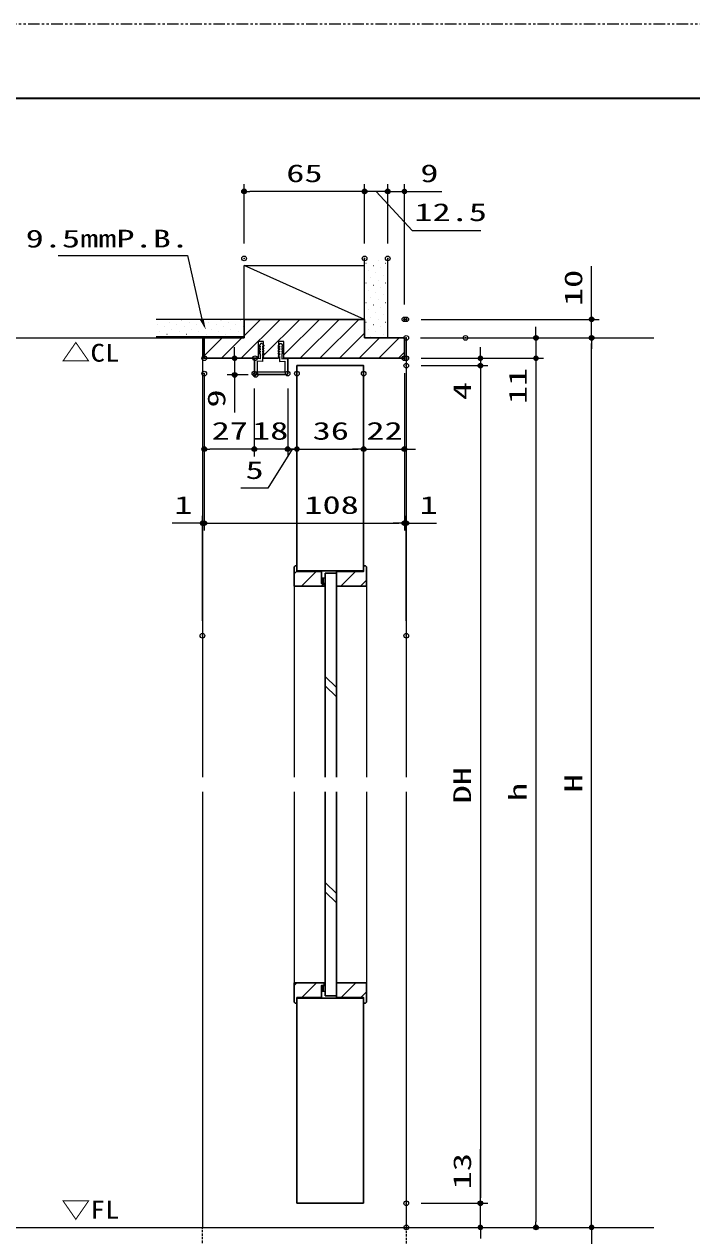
# Model space of a CAD drawing. Units: millimetres, scale not verified. Extents: x -1348 to 1306, y -607 to 607.
# Drawn here: x -796 to -436, y -60 to 594 of the extents above; entities that cross this region are included whole.
import ezdxf
from ezdxf.enums import TextEntityAlignment as Align

# ---------------------------------------------------------------- set-up
doc = ezdxf.new("R2010")
doc.units = ezdxf.units.MM
doc.header["$LTSCALE"] = 5
doc.header["$PDMODE"] = 32
doc.header["$PDSIZE"] = 2.5
doc.linetypes.add('USER1', pattern=[2.5, 1.25, -0.25, 0.25, -0.25, 0.25, -0.25])
doc.linetypes.add('USER2', pattern=[0.375, 0.25, -0.125])
for name, color, linetype, lineweight in [('0-1_線(黄)', 2, 'Continuous', 15), ('0-3_陰線', 4, 'USER1', 9), ('0-A_点線(黄)', 2, 'USER2', 15), ('0-B_点線(水)', 4, 'USER2', 9), ('0-D_線(白)', 7, 'Continuous', 30), ('1-0_線(水)', 4, 'Continuous', 9), ('1-1_寸法線', 3, 'Continuous', 13), ('1-2_ハッチング', 6, 'Continuous', 9), ('1-4_DEFPOINTS', 7, 'Continuous', 5), ('1-5_0', 3, 'Continuous', 25), ('1-6_図面枠', 7, 'Continuous', 35)]:
    doc.layers.add(name, color=color, linetype=linetype, lineweight=lineweight)
doc.styles.add('ＭＳ ゴシック', font='')
doc.styles.get('ＭＳ ゴシック').set_extended_font_data('MS Gothic')

# ---------------------------------------------------------------- blocks, each defined once
blk = doc.blocks.new('_DOT')
at = {"layer": '1-5_0'}
blk.add_line((-2.5, 0), (-5, 0), dxfattribs=at)
for points in [[(0, 0), (-2.5, 0), (-2.48, 0.313)], [(0, 0), (-2.48, -0.313), (-2.5, 0)], [(0, 0), (-2.48, 0.313), (-2.421, 0.622)], [(0, 0), (-2.421, -0.622), (-2.48, -0.313)], [(0, 0), (-2.421, 0.622), (-2.324, 0.92)], [(0, 0), (-2.324, -0.92), (-2.421, -0.622)], [(0, 0), (-2.324, 0.92), (-2.191, 1.204)], [(0, 0), (-2.191, -1.204), (-2.324, -0.92)], [(0, 0), (-2.191, 1.204), (-2.023, 1.469)], [(0, 0), (-2.023, -1.469), (-2.191, -1.204)], [(0, 0), (-2.023, 1.469), (-1.822, 1.711)], [(0, 0), (-1.822, -1.711), (-2.023, -1.469)], [(0, 0), (-1.822, 1.711), (-1.594, 1.926)], [(0, 0), (-1.594, -1.926), (-1.822, -1.711)], [(0, 0), (-1.594, 1.926), (-1.34, 2.111)], [(0, 0), (-1.34, -2.111), (-1.594, -1.926)], [(0, 0), (-1.34, 2.111), (-1.064, 2.262)], [(0, 0), (-1.064, -2.262), (-1.34, -2.111)], [(0, 0), (-1.064, 2.262), (-0.773, 2.378)], [(0, 0), (-0.773, -2.378), (-1.064, -2.262)], [(0, 0), (-0.773, 2.378), (-0.468, 2.456)], [(0, 0), (-0.468, -2.456), (-0.773, -2.378)], [(0, 0), (-0.468, 2.456), (-0.157, 2.495)], [(0, 0), (-0.157, -2.495), (-0.468, -2.456)], [(0, 0), (-0.157, 2.495), (0.157, 2.495)], [(0, 0), (0.157, -2.495), (-0.157, -2.495)], [(0, 0), (0.157, 2.495), (0.468, 2.456)], [(0, 0), (0.468, 2.456), (0.773, 2.378)], [(0, 0), (0.773, 2.378), (1.064, 2.262)], [(0, 0), (1.064, 2.262), (1.34, 2.111)], [(0, 0), (1.34, 2.111), (1.594, 1.926)], [(0, 0), (1.594, 1.926), (1.822, 1.711)], [(0, 0), (1.822, 1.711), (2.023, 1.469)], [(0, 0), (2.023, 1.469), (2.191, 1.204)], [(0, 0), (2.191, 1.204), (2.324, 0.92)], [(0, 0), (2.324, 0.92), (2.421, 0.622)], [(0, 0), (2.421, 0.622), (2.48, 0.313)], [(0, 0), (2.48, 0.313), (2.5, 0)], [(0, 0), (0.468, -2.456), (0.157, -2.495)], [(0, 0), (0.773, -2.378), (0.468, -2.456)], [(0, 0), (1.064, -2.262), (0.773, -2.378)], [(0, 0), (1.34, -2.111), (1.064, -2.262)], [(0, 0), (1.594, -1.926), (1.34, -2.111)], [(0, 0), (1.822, -1.711), (1.594, -1.926)], [(0, 0), (2.023, -1.469), (1.822, -1.711)], [(0, 0), (2.191, -1.204), (2.023, -1.469)], [(0, 0), (2.324, -0.92), (2.191, -1.204)], [(0, 0), (2.421, -0.622), (2.324, -0.92)], [(0, 0), (2.48, -0.313), (2.421, -0.622)], [(0, 0), (2.5, 0), (2.48, -0.313)]]:
    blk.add_solid(points, dxfattribs=at)

msp = doc.modelspace()

# ---------------------------------------------------------------- linework, layer by layer
at = {"layer": '0-1_線(黄)'}
for p, q in [((-612.607, 434.756), (-612.607, 467.643)), ((-600.107, 424.756), (-600.107, 467.643)), ((-677.607, 434.756), (-677.607, 463.756)), ((-677.607, 463.756), (-612.607, 463.756)), ((-612.607, 434.756), (-677.607, 463.756)), ((-677.607, 434.756), (-725.043, 434.756)), ((-932.03, 424.756), (-690.438, 424.756)), ((-582.438, 424.756), (-456.43, 424.756)), ((-1227.842, -55.244), (-456.43, -55.244))]:
    msp.add_line(p, q, dxfattribs=at)
at = {"layer": '0-3_陰線'}
msp.add_line((387.036, 594), (-1292.964, 594), dxfattribs=at)
at = {"layer": '0-A_点線(黄)'}
msp.add_lwpolyline([(-590.107, -55.244), (-590.107, -67.244), (-700.107, -67.244), (-700.107, -55.244)], dxfattribs=at)
at = {"layer": '0-B_点線(水)', "color": 6}
for p, q in [((-635.907, 294.987), (-633.807, 294.987)), ((-635.907, 294.362), (-633.807, 294.362)), ((-635.907, 293.737), (-633.807, 293.737)), ((-635.907, 293.112), (-633.807, 293.112)), ((-635.907, 292.487), (-633.807, 292.487)), ((-635.907, 74.887), (-633.807, 74.887)), ((-635.907, 74.262), (-633.807, 74.262)), ((-635.907, 73.637), (-633.807, 73.637)), ((-635.907, 73.012), (-633.807, 73.012)), ((-635.907, 72.387), (-633.807, 72.387))]:
    msp.add_line(p, q, dxfattribs=at)
at = {"layer": '0-D_線(白)'}
for p, q in [((-677.607, 434.756), (-612.607, 434.756)), ((-612.607, 434.756), (-677.607, 434.756)), ((-677.607, 434.756), (-677.607, 424.756)), ((-612.607, 434.756), (-612.607, 424.756)), ((-699.107, 413.756), (-699.107, 424.756)), ((-699.107, 424.756), (-677.607, 424.756)), ((-612.607, 424.756), (-591.107, 424.756)), ((-670.107, 413.756), (-699.107, 413.756)), ((-667.107, 413.756), (-659.107, 413.756)), ((-649.107, 409.756), (-649.107, 298.759)), ((-650.107, 301.759), (-650.607, 301.259)), ((-650.107, 301.759), (-649.107, 301.759)), ((-613.107, 301.759), (-612.107, 301.759)), ((-611.607, 301.259), (-612.107, 301.759)), ((-649.107, 299.009), (-613.107, 299.009)), ((-633.807, 187.736), (-633.807, 297.759)), ((-633.807, 297.759), (-627.807, 297.759)), ((-627.807, 187.736), (-627.807, 297.759)), ((-634.407, 292.259), (-634.407, 290.759)), ((-633.807, 69.753), (-633.807, 179.736)), ((-634.407, 75.253), (-635.907, 75.253)), ((-635.907, 75.253), (-635.907, 68.753)), ((-650.607, 66.253), (-650.107, 65.753)), ((-650.107, 65.753), (-649.107, 65.753)), ((-649.107, 68.753), (-649.107, -42.244)), ((-649.107, 68.753), (-635.907, 68.753)), ((-649.107, 68.503), (-613.107, 68.503)), ((-613.107, 68.753), (-613.107, -42.244)), ((-613.107, 65.753), (-612.107, 65.753)), ((-611.607, 66.253), (-612.107, 65.753)), ((-649.107, -42.244), (-613.107, -42.244))]:
    msp.add_line(p, q, dxfattribs=at)
for points in [[(-591.107, 424.756), (-591.107, 413.756), (-656.107, 413.756)], [(-649.107, 409.756), (-613.107, 409.756), (-613.107, 298.759)], [(-634.407, 290.759), (-650.607, 290.759), (-650.607, 301.259)], [(-649.107, 301.759), (-649.107, 298.759), (-635.907, 298.759)], [(-613.107, 301.759), (-613.107, 298.759), (-627.807, 298.759)], [(-611.607, 301.259), (-611.607, 290.759), (-627.807, 290.759), (-627.807, 298.759)], [(-634.407, 292.259), (-635.907, 292.259), (-635.907, 298.759)], [(-634.407, 292.259), (-635.907, 292.259), (-635.907, 295.259)], [(-633.807, 69.753), (-627.807, 69.753), (-627.807, 179.736)], [(-634.407, 75.253), (-634.407, 76.753), (-650.607, 76.753), (-650.607, 66.253)], [(-634.407, 75.253), (-635.907, 75.253), (-635.907, 72.253)], [(-611.607, 66.253), (-611.607, 76.753), (-627.807, 76.753), (-627.807, 68.753)], [(-613.107, 65.753), (-613.107, 68.753), (-627.807, 68.753)]]:
    msp.add_lwpolyline(points, dxfattribs=at)
at = {"layer": '1-0_線(水)'}
for p, q in [((-677.607, 425.256), (-725.043, 425.256)), ((-700.107, 424.756), (-700.107, 187.736)), ((-659.107, 413.756), (-667.107, 413.756)), ((-635.907, 295.259), (-633.807, 295.259)), ((-650.607, 290.759), (-650.607, 187.736)), ((-634.407, 292.259), (-633.807, 292.259)), ((-611.607, 290.759), (-611.607, 187.736)), ((-627.807, 236.064), (-633.807, 242.064)), ((-627.807, 231.064), (-633.807, 237.064)), ((-700.107, 179.736), (-700.107, -55.244)), ((-650.607, 179.736), (-650.607, 76.753)), ((-611.607, 179.736), (-611.607, 76.753)), ((-590.107, 179.736), (-590.107, -55.244)), ((-627.807, 124.84), (-633.807, 130.84)), ((-627.807, 119.84), (-633.807, 125.84)), ((-635.907, 72.253), (-633.807, 72.253)), ((-634.407, 75.253), (-633.807, 75.253)), ((-649.107, -42.244), (-613.107, -42.244))]:
    msp.add_line(p, q, dxfattribs=at)
msp.add_lwpolyline([(-591.107, 424.756), (-590.107, 424.756), (-590.107, 187.736)], dxfattribs=at)
at = {"layer": '1-1_寸法線'}
for p, q in [((-677.607, 475.643), (-677.607, 507.756)), ((-615.607, 503.756), (-674.607, 503.756)), ((-615.607, 503.756), (-618.607, 503.756)), ((-612.607, 475.643), (-612.607, 507.756)), ((-612.607, 475.643), (-612.607, 507.756)), ((-600.107, 503.756), (-612.607, 503.756)), ((-600.107, 503.756), (-612.607, 503.756)), ((-603.107, 503.756), (-606.107, 503.756)), ((-600.107, 475.643), (-600.107, 507.756)), ((-600.107, 475.643), (-600.107, 507.756)), ((-600.107, 503.756), (-591.107, 503.756)), ((-597.107, 503.756), (-594.107, 503.756)), ((-591.107, 442.756), (-591.107, 507.756)), ((-588.107, 503.756), (-570.916, 503.756)), ((-490.107, 437.756), (-490.107, 463.518)), ((-582.107, 434.756), (-486.107, 434.756)), ((-490.107, 424.756), (-490.107, 434.756)), ((-520.107, 427.756), (-520.107, 430.756)), ((-682.728, 416.755), (-682.728, 419.755)), ((-668.557, 421.756), (-669.657, 420.267)), ((-669.657, 420.267), (-668.907, 420.267)), ((-668.907, 419.767), (-669.657, 418.967)), ((-669.657, 418.967), (-668.907, 418.967)), ((-668.907, 418.467), (-669.657, 417.667)), ((-668.907, 420.267), (-668.907, 419.767)), ((-668.907, 418.967), (-668.907, 418.467)), ((-667.957, 421.755), (-668.557, 421.756)), ((-667.957, 421.755), (-666.857, 420.267)), ((-667.607, 420.267), (-667.607, 419.767)), ((-666.857, 420.267), (-667.607, 420.267)), ((-667.607, 419.767), (-666.857, 418.967)), ((-667.607, 418.967), (-667.607, 418.467)), ((-666.857, 418.967), (-667.607, 418.967)), ((-667.607, 418.467), (-666.857, 417.667)), ((-658.257, 421.755), (-659.357, 420.267)), ((-659.357, 420.267), (-658.607, 420.267)), ((-658.607, 419.767), (-659.357, 418.967)), ((-659.357, 418.967), (-658.607, 418.967)), ((-658.607, 418.467), (-659.357, 417.667)), ((-658.607, 420.267), (-658.607, 419.767)), ((-658.607, 418.967), (-658.607, 418.467)), ((-658.257, 421.755), (-657.657, 421.756)), ((-657.657, 421.756), (-656.557, 420.267)), ((-657.307, 420.267), (-657.307, 419.767)), ((-656.557, 420.267), (-657.307, 420.267)), ((-657.307, 419.767), (-656.557, 418.967)), ((-657.307, 418.967), (-657.307, 418.467)), ((-656.557, 418.967), (-657.307, 418.967)), ((-657.307, 418.467), (-656.557, 417.667)), ((-582.107, 424.756), (-516.107, 424.756)), ((-582.107, 424.756), (-486.107, 424.756)), ((-550.155, 424.756), (-486.107, 424.756)), ((-550.107, 416.756), (-550.107, 419.756)), ((-520.107, 424.756), (-520.107, 413.756)), ((-490.107, -52.244), (-490.107, 421.756)), ((-490.107, 421.756), (-490.107, 418.756)), ((-675.795, 413.755), (-686.728, 413.755)), ((-682.728, 413.755), (-682.728, 404.755)), ((-672.107, 413.456), (-672.107, 405.455)), ((-671.957, 413.456), (-671.957, 405.455)), ((-668.907, 413.449), (-671.801, 413.606)), ((-670.304, 413.696), (-671.795, 413.755)), ((-667.607, 412.045), (-670.607, 412.207)), ((-670.607, 412.207), (-670.607, 406.255)), ((-669.657, 417.667), (-668.907, 417.667)), ((-668.907, 417.167), (-669.657, 416.367)), ((-669.657, 416.367), (-668.907, 416.367)), ((-668.907, 417.667), (-668.907, 417.167)), ((-668.907, 416.367), (-668.907, 413.45)), ((-667.607, 417.667), (-667.607, 417.167)), ((-666.857, 417.667), (-667.607, 417.667)), ((-667.607, 417.167), (-666.857, 416.367)), ((-667.607, 416.367), (-667.607, 415.58)), ((-666.857, 416.367), (-667.607, 416.367)), ((-666.952, 414.763), (-667.607, 415.58)), ((-667.607, 414.763), (-667.607, 412.04)), ((-667.599, 414.763), (-666.952, 414.763)), ((-667.107, 413.756), (-667.107, 414.006)), ((-659.357, 417.667), (-658.607, 417.667)), ((-658.607, 417.167), (-659.357, 416.367)), ((-659.357, 416.367), (-658.607, 416.367)), ((-659.261, 414.763), (-658.607, 415.58)), ((-658.614, 414.763), (-659.261, 414.763)), ((-659.107, 413.756), (-659.107, 414.006)), ((-658.607, 417.667), (-658.607, 417.167)), ((-658.607, 416.367), (-658.607, 415.58)), ((-658.607, 414.763), (-658.607, 412.04)), ((-658.607, 412.04), (-655.607, 412.207)), ((-657.307, 417.667), (-657.307, 417.167)), ((-656.557, 417.667), (-657.307, 417.667)), ((-657.307, 417.167), (-656.557, 416.367)), ((-657.307, 416.367), (-657.307, 413.45)), ((-656.557, 416.367), (-657.307, 416.367)), ((-657.307, 413.45), (-654.412, 413.606)), ((-655.909, 413.696), (-654.418, 413.755)), ((-654.257, 413.456), (-654.257, 405.455)), ((-654.107, 413.456), (-654.107, 405.455)), ((-582.107, 413.756), (-516.107, 413.756)), ((-582.107, 413.756), (-546.107, 413.756)), ((-582.107, 413.756), (-516.107, 413.756)), ((-550.107, 413.756), (-550.107, 409.756)), ((-699.107, 405.756), (-699.107, 320.755)), ((-699.107, 405.756), (-699.107, 320.755)), ((-591.107, 405.756), (-591.107, 360.755)), ((-591.107, 405.756), (-591.107, 320.755)), ((-591.107, 405.756), (-591.107, 320.755)), ((-582.107, 409.756), (-546.107, 409.756)), ((-582.107, 409.756), (-546.107, 409.756)), ((-550.107, 406.756), (-550.107, 388.613)), ((-550.107, 406.756), (-550.107, -39.244)), ((-520.107, 410.756), (-520.107, 387.851)), ((-520.107, 410.756), (-520.107, -52.244)), ((-675.407, 404.755), (-686.728, 404.755)), ((-682.728, 401.755), (-682.728, 384.565)), ((-654.807, 404.905), (-671.407, 404.905)), ((-654.807, 404.755), (-671.407, 404.755)), ((-699.107, 397.455), (-699.107, 360.755)), ((-672.107, 397.455), (-672.107, 360.755)), ((-672.107, 397.455), (-672.107, 360.755)), ((-654.107, 397.455), (-654.107, 360.755)), ((-654.107, 397.455), (-654.107, 360.755)), ((-649.107, 397.455), (-649.107, 360.755)), ((-649.107, 397.455), (-649.107, 360.755)), ((-613.107, 397.455), (-613.107, 360.755)), ((-613.107, 397.455), (-613.107, 360.755)), ((-675.107, 364.755), (-696.107, 364.755)), ((-675.107, 364.755), (-678.107, 364.755)), ((-654.107, 364.755), (-672.107, 364.755)), ((-657.107, 364.755), (-660.107, 364.755)), ((-649.107, 364.755), (-654.107, 364.755)), ((-649.107, 364.755), (-654.107, 364.755)), ((-651.107, 364.755), (-648.107, 364.755)), ((-646.107, 364.755), (-616.107, 364.755)), ((-646.107, 364.755), (-643.107, 364.755)), ((-616.107, 364.755), (-619.107, 364.755)), ((-613.107, 364.755), (-591.107, 364.755)), ((-588.107, 364.755), (-585.107, 364.755)), ((-700.107, 272.005), (-700.107, 328.755)), ((-590.107, 272.005), (-590.107, 328.755)), ((-703.107, 324.755), (-716.487, 324.755)), ((-699.107, 324.755), (-700.107, 324.755)), ((-696.107, 324.755), (-594.107, 324.755)), ((-696.107, 324.755), (-693.107, 324.755)), ((-594.107, 324.755), (-597.107, 324.755)), ((-591.107, 324.755), (-590.107, 324.755)), ((-587.107, 324.755), (-573.726, 324.755)), ((-550.107, -39.244), (-550.107, -13.101)), ((-582.107, -42.244), (-546.107, -42.244)), ((-582.107, -42.244), (-546.107, -42.244)), ((-550.107, -55.244), (-550.107, -42.244)), ((-490.107, -52.244), (-490.107, -49.244)), ((-582.107, -55.244), (-546.107, -55.244)), ((-582.107, -55.244), (-486.107, -55.244)), ((-582.107, -55.244), (-516.107, -55.244)), ((-582.107, -55.244), (-486.107, -55.244)), ((-550.107, -58.244), (-550.107, -61.244)), ((-490.107, -55.244), (-490.107, -67.244))]:
    msp.add_line(p, q, dxfattribs=at)
for points in [[(-606.357, 503.756), (-586.894, 482.748), (-549.847, 482.748)], [(-777.986, 469.255), (-708.118, 469.255), (-700.496, 434.783)], [(-667.107, 413.756), (-667.107, 422.756), (-670.107, 422.756), (-670.107, 413.756)], [(-656.107, 413.756), (-656.107, 422.756), (-659.107, 422.756), (-659.107, 413.756)], [(-655.607, 412.207), (-655.607, 406.255), (-670.607, 406.255)], [(-651.607, 364.755), (-664.732, 343.581), (-679.399, 343.581)]]:
    msp.add_lwpolyline(points, dxfattribs=at)
for centre, radius, start, end in [((-671.807, 413.456), 0.3, 87.72528, 180), ((-671.807, 413.456), 0.15, 87.72528, 180), ((-654.407, 413.456), 0.3, 0, 92.27472), ((-654.407, 413.456), 0.15, 0, 92.27472), ((-671.407, 405.455), 0.7, 180, 270), ((-671.407, 405.455), 0.55, 180, 270), ((-654.807, 405.455), 0.55, 270, 0), ((-654.807, 405.455), 0.7, 270, 0)]:
    msp.add_arc(centre, radius, start, end, dxfattribs=at)
msp.add_solid([(-698.291, 429.202), (-701.465, 434.4), (-699.527, 435.165)], dxfattribs=at)
at = {"layer": '1-2_ハッチング'}
for p, q in [((-611.879, 465.136), (-611.829, 465.136)), ((-605.25, 466.462), (-605.2, 466.462)), ((-601.273, 465.136), (-601.223, 465.136)), ((-610.553, 461.159), (-610.503, 461.159)), ((-607.902, 463.811), (-607.852, 463.811)), ((-606.576, 459.833), (-606.526, 459.833)), ((-603.924, 462.485), (-603.874, 462.485)), ((-602.598, 458.507), (-602.548, 458.507)), ((-611.879, 454.53), (-611.829, 454.53)), ((-609.228, 457.181), (-609.178, 457.181)), ((-607.902, 453.204), (-607.852, 453.204)), ((-605.25, 455.856), (-605.2, 455.856)), ((-603.924, 451.878), (-603.874, 451.878)), ((-601.273, 454.53), (-601.223, 454.53)), ((-610.553, 450.552), (-610.503, 450.552)), ((-609.228, 446.575), (-609.178, 446.575)), ((-606.576, 449.227), (-606.526, 449.227)), ((-605.25, 445.249), (-605.2, 445.249)), ((-602.598, 447.901), (-602.548, 447.901)), ((-611.879, 443.923), (-611.829, 443.923)), ((-610.553, 439.946), (-610.503, 439.946)), ((-607.902, 442.597), (-607.852, 442.597)), ((-606.576, 438.62), (-606.526, 438.62)), ((-603.924, 441.272), (-603.874, 441.272)), ((-601.273, 443.923), (-601.223, 443.923)), ((-724.574, 431.991), (-724.524, 431.991)), ((-721.923, 434.642), (-721.873, 434.642)), ((-717.945, 433.317), (-717.895, 433.317)), ((-713.968, 431.991), (-713.918, 431.991)), ((-711.316, 434.642), (-711.266, 434.642)), ((-707.339, 433.317), (-707.289, 433.317)), ((-703.361, 431.991), (-703.311, 431.991)), ((-700.709, 434.642), (-700.659, 434.642)), ((-696.732, 433.317), (-696.682, 433.317)), ((-692.755, 431.991), (-692.705, 431.991)), ((-690.103, 434.642), (-690.053, 434.642)), ((-686.125, 433.317), (-686.075, 433.317)), ((-682.148, 431.991), (-682.098, 431.991)), ((-679.496, 434.642), (-679.446, 434.642)), ((-679.17, 413.756), (-658.17, 434.756)), ((-677.607, 425.926), (-668.776, 434.756)), ((-667.107, 415.212), (-647.563, 434.756)), ((-656.107, 415.606), (-636.957, 434.756)), ((-647.35, 413.756), (-626.35, 434.756)), ((-636.743, 413.756), (-615.743, 434.756)), ((-611.879, 433.317), (-611.829, 433.317)), ((-609.228, 435.968), (-609.178, 435.968)), ((-607.902, 431.991), (-607.852, 431.991)), ((-605.25, 434.642), (-605.2, 434.642)), ((-602.598, 437.294), (-602.548, 437.294)), ((-601.273, 433.317), (-601.223, 433.317)), ((-723.249, 428.013), (-723.199, 428.013)), ((-720.597, 430.665), (-720.547, 430.665)), ((-719.271, 426.687), (-719.221, 426.687)), ((-716.619, 429.339), (-716.569, 429.339)), ((-715.294, 425.362), (-715.244, 425.362)), ((-712.642, 428.013), (-712.592, 428.013)), ((-709.99, 430.665), (-709.94, 430.665)), ((-708.664, 426.687), (-708.614, 426.687)), ((-706.013, 429.339), (-705.963, 429.339)), ((-704.687, 425.362), (-704.637, 425.362)), ((-702.035, 428.013), (-701.985, 428.013)), ((-699.384, 430.665), (-699.334, 430.665)), ((-698.058, 426.687), (-698.008, 426.687)), ((-695.406, 429.339), (-695.356, 429.339)), ((-694.08, 425.362), (-694.03, 425.362)), ((-691.429, 428.013), (-691.379, 428.013)), ((-688.777, 430.665), (-688.727, 430.665)), ((-687.451, 426.687), (-687.401, 426.687)), ((-684.8, 429.339), (-684.75, 429.339)), ((-683.474, 425.362), (-683.424, 425.362)), ((-680.822, 428.013), (-680.772, 428.013)), ((-678.17, 430.665), (-678.12, 430.665)), ((-626.137, 413.756), (-612.607, 427.286)), ((-610.553, 429.339), (-610.503, 429.339)), ((-609.228, 425.362), (-609.178, 425.362)), ((-606.576, 428.013), (-606.526, 428.013)), ((-603.924, 430.665), (-603.874, 430.665)), ((-602.598, 426.687), (-602.548, 426.687)), ((-699.107, 415.032), (-689.383, 424.756)), ((-689.776, 413.756), (-678.776, 424.756)), ((-615.53, 413.756), (-604.53, 424.756)), ((-604.924, 413.756), (-593.924, 424.756)), ((-594.317, 413.756), (-591.107, 416.966)), ((-650.607, 297.43), (-649.107, 298.93)), ((-646.671, 290.759), (-638.671, 298.759)), ((-625.458, 290.759), (-617.458, 298.759)), ((-636.065, 290.759), (-634.607, 292.217)), ((-614.852, 290.759), (-611.607, 294.003)), ((-650.607, 75.271), (-649.125, 76.753)), ((-646.519, 68.753), (-638.519, 76.753)), ((-625.305, 68.753), (-617.305, 76.753)), ((-649.519, 65.753), (-649.107, 66.165)), ((-635.912, 68.753), (-635.907, 68.758)), ((-614.699, 68.753), (-611.607, 71.845))]:
    msp.add_line(p, q, dxfattribs=at)
at = {"layer": '1-4_DEFPOINTS'}
for p in [(-677.607, 503.756), (-612.607, 503.756), (-600.107, 503.756), (-677.607, 467.643), (-612.607, 467.643), (-600.107, 467.643), (-591.107, 434.756), (-590.107, 434.756), (-490.107, 434.756), (-590.107, 424.756), (-558.155, 424.756), (-520.107, 424.756), (-490.107, 424.756), (-699.107, 413.756), (-699.107, 413.756), (-671.795, 413.755), (-591.107, 413.756), (-590.107, 413.756), (-699.107, 405.455), (-682.728, 404.755), (-672.107, 405.455), (-672.107, 405.455), (-671.407, 404.755), (-654.107, 405.455), (-649.107, 405.455), (-613.107, 405.455), (-590.107, 409.756), (-550.107, 409.756), (-699.107, 364.755), (-672.107, 364.755), (-654.107, 364.755), (-613.107, 364.755), (-591.107, 364.755), (-699.107, 324.755), (-591.107, 324.755), (-590.107, 324.755), (-700.107, 264.005), (-590.107, 264.005), (-590.107, -42.244), (-550.107, -42.244), (-550.107, -42.244), (-590.107, -55.244), (-520.107, -55.244)]:
    msp.add_point(p, dxfattribs=at)
at = {"layer": '1-6_図面枠'}
msp.add_lwpolyline([(-1252.964, -554), (347.036, -554), (347.036, 554), (-1252.964, 554)], close=True, dxfattribs=at)

# ---------------------------------------------------------------- block references
at = {"layer": '1-1_寸法線', "xscale": 0.6, "yscale": 0.6}
for p, rotation in [((-677.607, 503.756), 180), ((-600.107, 503.756), 180), ((-591.107, 503.756), 180), ((-490.107, 434.756), 270), ((-520.107, 424.756), 270), ((-490.107, 424.756), 90), ((-490.107, 424.756), 90), ((-682.728, 413.755), 270), ((-550.107, 413.756), 270), ((-520.107, 413.756), 90), ((-520.107, 413.756), 90), ((-682.728, 404.755), 90), ((-550.107, 409.756), 90), ((-550.107, 409.756), 90), ((-699.107, 364.755), 180), ((-654.107, 364.755), 180), ((-649.107, 364.755), 180), ((-649.107, 364.755), 180), ((-591.107, 364.755), 180), ((-699.107, 324.755), 180), ((-699.107, 324.755), 180), ((-590.107, 324.755), 180), ((-550.107, -42.244), 270), ((-550.107, -42.244), 270), ((-520.107, -55.244), 270), ((-490.107, -55.244), 270), ((-490.107, -55.244), 270), ((-550.107, -55.244), 90)]:
    msp.add_blockref('_DOT', p, dxfattribs=dict(at, rotation=rotation))
for p in [(-612.607, 503.756), (-612.607, 503.756), (-600.107, 503.756), (-672.107, 364.755), (-672.107, 364.755), (-654.107, 364.755), (-613.107, 364.755), (-613.107, 364.755), (-700.107, 324.755), (-591.107, 324.755), (-591.107, 324.755)]:
    msp.add_blockref('_DOT', p, dxfattribs=at)

# ---------------------------------------------------------------- texts
at = {"layer": '0-1_線(黄)', "style": 'ＭＳ ゴシック', "width": 1.2}
for s, p in [('△CL', (-776.307, 409.024)), ('▽FL', (-776.307, -53.386))]:
    msp.add_text(s, height=9.621, dxfattribs=at).set_placement(p, align=Align.BOTTOM_LEFT)
at = {"layer": '1-1_寸法線', "style": 'ＭＳ ゴシック', "width": 1.5}
for s, p in [('65', (-654.868, 505.905)), ('9', (-582.535, 505.905)), ('12.5', (-585.751, 484.897)), ('9.5mmP.B.', (-795.518, 470.652)), ('27', (-695.13, 366.905)), ('18', (-673.345, 366.905)), ('36', (-640.63, 366.905)), ('22', (-611.63, 366.905)), ('5', (-676.827, 345.731)), ('1', (-715.345, 326.905)), ('108', (-645.105, 326.905)), ('1', (-582.964, 326.905))]:
    msp.add_text(s, height=9.604, dxfattribs=at).set_placement(p, align=Align.BOTTOM_LEFT)
for s, p in [('10', (-492.256, 441.899)), ('11', (-522.256, 388.994)), ('4', (-552.256, 391.184)), ('9', (-684.878, 387.136)), ('DH', (-552.256, 173.518)), ('h', (-522.256, 174.732)), ('H', (-492.256, 179.518)), ('13', (-552.256, -34.721))]:
    msp.add_text(s, height=9.604, rotation=90, dxfattribs=at).set_placement(p, align=Align.BOTTOM_LEFT)

doc.saveas('drawing.dxf')
